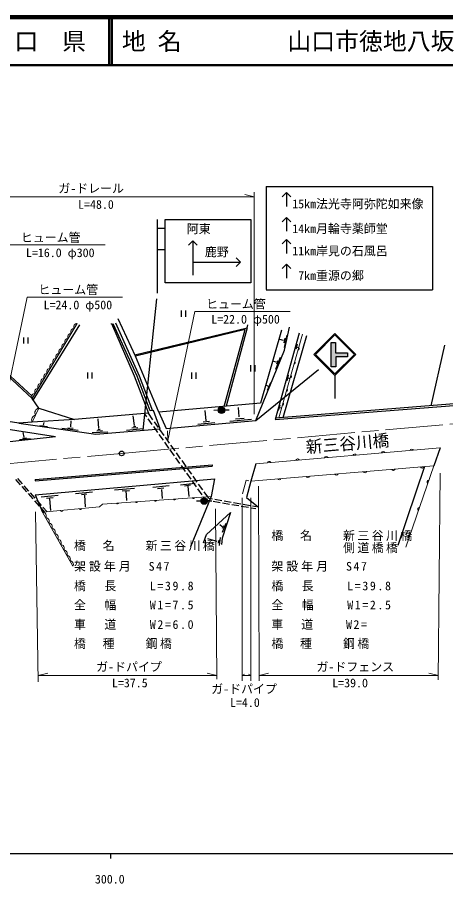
# Model space of a CAD drawing. Units: millimetres, scale not verified. Extents: x 40000 to 680000, y 20000 to 380000.
# Drawn here: x 348484 to 438180, y 198715 to 380000 of the extents above; entities that cross this region are included whole.
import ezdxf
from ezdxf.enums import TextEntityAlignment as Align

# ---------------------------------------------------------------- set-up
doc = ezdxf.new("R2010")
doc.units = ezdxf.units.MM
doc.header["$LTSCALE"] = 1000
doc.linetypes.add('CHAIN', pattern=[18.5, 12, -1.5, 3.5, -1.5])
for name, color, linetype, lineweight in [('M-BGD', 7, 'Continuous', 25), ('M-BMK', 2, 'CHAIN', 13), ('M-BMK-SRVR', 3, 'Continuous', 25), ('M-STR-HTXT', 7, 'Continuous', 13), ('M-STR-STR1', 1, 'Continuous', 13), ('M-STR-STRC', 7, 'Continuous', 25), ('M-TTL', 2, 'Continuous', 140), ('M-TTL-BAND', 7, 'Continuous', 25), ('M-TTL-LINE', 7, 'Continuous', 50)]:
    doc.layers.add(name, color=color, linetype=linetype, lineweight=lineweight)
doc.layers.add('M-TTL-TXT', color=7, linetype='Continuous')
doc.styles.add('ＭＳ ゴシック', font='')
doc.styles.get('ＭＳ ゴシック').set_extended_font_data('MS Gothic')

msp = doc.modelspace()

# ---------------------------------------------------------------- hatches: boundary and pattern name
at = {"layer": 'M-BGD'}
for points in [[(391937, 297834, 0.97359), (390571, 297835, 0.01338), (390571, 297798, 1)], [(388290, 278783, 0.97359), (386925, 278820, 0.01338), (386924, 278783, 1)]]:
    msp.add_hatch(color=256, dxfattribs=at).paths.add_polyline_path(points)
at = {"layer": 'M-STR-STRC'}
for points in [[(415156, 306881), (415156, 308985), (417654, 308985), (417654, 309809), (415120, 309809), (415120, 311931), (414207, 311931), (414207, 306881)], [(415156, 306881), (415156, 308985), (417654, 308985), (417654, 309809), (415120, 309809), (415120, 311931), (414207, 311931), (414207, 306881)], [(415156, 306881), (415156, 308985), (417654, 308985), (417654, 309809), (415120, 309809), (415120, 311931), (414207, 311931), (414207, 306881)], [(415156, 306881), (415156, 308985), (417654, 308985), (417654, 309809), (415120, 309809), (415120, 311931), (414207, 311931), (414207, 306881)], [(415156, 306881), (415156, 308985), (417654, 308985), (417654, 309809), (415120, 309809), (415120, 311931), (414207, 311931), (414207, 306881)], [(414207, 311931), (415120, 311931), (415120, 309809), (417654, 309809), (417654, 308985), (415156, 308985), (415156, 306881), (414207, 306881)]]:
    msp.add_hatch(color=256, dxfattribs=at).paths.add_polyline_path(points)

# ---------------------------------------------------------------- linework, layer by layer
at = {"layer": 'M-BGD'}
for p, q in [((382815, 318634), (382815, 317334)), ((383790, 317334), (383790, 318634)), ((351837, 299919), (361583, 315633)), ((368196, 315807), (368229, 315920)), ((368229, 315920), (372958, 304977)), ((373592, 304927), (368554, 315887)), ((369066, 316058), (374011, 304967)), ((373253, 309099), (369585, 316935)), ((396615, 315040), (396746, 315671)), ((373115, 309394), (396615, 315040)), ((396162, 314658), (373253, 309099)), ((391825, 298583), (396162, 314658)), ((396615, 315040), (392210, 298618)), ((403783, 314518), (399391, 299255)), ((407524, 313923), (402475, 295810)), ((404461, 310370), (405477, 315156)), ((349751, 313019), (349751, 311719)), ((350726, 311719), (350726, 313019)), ((404237, 312403), (403457, 312604)), ((404132, 296237), (409081, 313402)), ((404500, 312850), (404307, 311868)), ((404894, 313481), (404342, 310913)), ((398395, 295607), (404461, 310370)), ((407082, 311613), (406790, 310591)), ((406917, 311035), (407315, 310906)), ((435132, 298712), (438003, 311381)), ((351621, 300247), (342655, 308528)), ((343047, 308564), (351594, 300705)), ((378150, 297370), (373253, 309099)), ((403516, 308842), (402576, 306311)), ((397325, 307186), (397325, 305886)), ((398300, 305886), (398300, 307186)), ((402707, 307836), (402195, 308007)), ((402957, 308125), (402721, 307415)), ((363196, 305698), (363196, 304398)), ((364171, 304398), (364171, 305698)), ((372958, 304977), (375930, 297136)), ((376331, 297644), (373592, 304927)), ((374011, 304967), (376771, 297677)), ((384945, 305655), (384945, 304355)), ((385920, 304355), (385920, 305655)), ((405223, 305103), (404890, 303963)), ((401060, 302781), (400569, 303009)), ((401472, 303491), (400797, 301887)), ((405124, 304550), (405519, 304454)), ((352962, 298211), (351621, 300247)), ((399391, 299255), (378150, 297370)), ((352962, 298211), (360476, 295852)), ((377022, 297697), (376331, 297644)), ((378408, 293918), (377022, 297697)), ((378150, 297370), (379619, 293948)), ((388007, 295544), (387836, 297753)), ((389658, 297810), (390571, 297835)), ((391950, 297871), (392864, 297895)), ((394949, 296372), (394791, 298331)), ((403463, 298846), (403128, 297697)), ((403401, 298382), (403798, 298273)), ((348772, 295095), (341000, 296232)), ((360476, 295852), (351603, 295294)), ((359677, 294278), (359759, 295534)), ((375930, 297136), (360476, 295852)), ((365547, 293962), (365406, 295969)), ((373006, 294566), (372752, 296635)), ((375593, 296402), (375119, 297069)), ((376751, 294771), (375882, 295994)), ((376886, 295790), (375930, 297136)), ((379619, 293948), (398395, 295607)), ((392990, 295505), (397513, 295912)), ((394187, 295965), (396014, 296110)), ((356467, 292223), (341228, 294558)), ((351603, 295294), (348772, 295095)), ((348772, 295095), (364902, 292802)), ((353167, 294611), (354809, 294412)), ((353997, 294634), (354073, 295248)), ((357784, 294021), (361243, 293606)), ((359093, 294114), (360191, 294003)), ((364902, 292802), (378408, 293918)), ((365363, 293769), (365853, 293804)), ((371314, 293646), (374847, 293979)), ((372471, 294067), (373725, 294189)), ((372778, 294391), (373269, 294444)), ((377910, 293141), (377041, 294364)), ((378045, 294160), (377176, 295383)), ((379203, 292530), (378334, 293753)), ((386285, 294900), (389861, 295242)), ((387389, 295347), (388730, 295465)), ((356467, 292223), (341577, 290566)), ((348948, 291626), (351221, 291895)), ((349556, 291906), (350427, 292029)), ((349907, 292134), (349743, 293145)), ((364171, 293155), (367457, 293278)), ((365100, 293471), (366318, 293541)), ((379068, 291511), (378199, 292733)), ((380362, 290900), (379493, 292122)), ((380227, 289880), (379358, 291103)), ((381520, 289269), (380651, 290492)), ((381385, 288250), (380516, 289473)), ((382679, 287639), (381810, 288862)), ((382544, 286620), (381675, 287842)), ((383837, 286009), (382968, 287231)), ((352224, 283272), (389270, 286338)), ((352245, 283023), (389291, 286089)), ((383702, 284989), (382833, 286212)), ((384996, 284378), (384127, 285601)), ((389270, 286338), (389291, 286089)), ((433723, 285982), (428181, 269504)), ((348107, 283324), (349105, 282204)), ((348515, 283485), (349513, 282364)), ((352201, 280055), (389790, 283430)), ((352224, 283272), (352245, 283023)), ((384860, 283359), (383992, 284582)), ((386019, 281729), (385150, 282951)), ((386154, 282748), (385285, 283971)), ((389790, 283430), (389042, 279737)), ((397360, 282963), (396492, 279551)), ((349437, 281830), (350434, 280710)), ((349845, 281991), (350842, 280870)), ((368835, 281101), (373016, 281496)), ((370412, 280884), (371951, 281022)), ((376842, 281713), (380253, 282028)), ((377808, 281417), (379188, 281555)), ((378676, 281220), (378814, 279346)), ((382679, 282206), (385740, 282541)), ((383505, 281998), (384732, 282147)), ((384206, 281927), (384426, 279745)), ((387177, 280098), (386309, 281321)), ((387313, 281118), (386444, 282340)), ((350766, 280336), (351763, 279215)), ((351174, 280497), (352171, 279376)), ((352201, 280055), (353790, 276427)), ((353498, 279675), (357008, 280003)), ((354628, 279372), (355969, 279517)), ((355220, 279254), (355457, 276809)), ((360663, 280358), (364213, 280733)), ((361945, 280155), (363050, 280312)), ((362576, 279997), (362721, 277551)), ((371225, 280957), (371339, 278912)), ((389042, 279737), (384729, 269229)), ((387941, 279024), (387467, 279691)), ((388559, 279364), (387602, 280710)), ((388559, 279364), (389346, 279228)), ((396492, 279551), (398977, 277519)), ((352096, 278842), (353093, 277721)), ((352504, 279003), (353501, 277882)), ((353833, 277508), (354718, 276514)), ((386011, 278819), (386925, 278820)), ((387941, 279024), (388981, 278843)), ((388305, 278819), (389218, 278820)), ((389474, 278758), (390952, 278501)), ((389839, 279143), (391317, 278888)), ((391445, 278416), (392922, 278160)), ((391810, 278803), (393288, 278548)), ((393415, 278074), (394893, 277818)), ((393781, 278463), (395259, 278208)), ((395386, 277733), (396864, 277476)), ((395752, 278123), (397230, 277868)), ((397356, 277391), (398396, 277210)), ((397723, 277782), (398510, 277646)), ((353425, 277348), (354209, 276466)), ((388118, 271811), (393143, 276377)), ((393143, 276377), (391368, 271034)), ((391412, 273389), (390890, 273770)), ((392148, 274080), (391412, 272184)), ((391687, 273601), (391412, 273070)), ((387460, 270037), (388118, 271811)), ((390358, 270300), (388351, 270859)), ((390650, 270593), (390531, 269981)), ((390983, 271178), (390770, 269450)), ((391368, 271034), (391229, 269658))]:
    msp.add_line(p, q, dxfattribs=at)
at = {"layer": 'M-BGD', "lineweight": 13}
for p, q in [((361045, 315912), (351621, 300247)), ((403247, 296167), (408174, 313697)), ((352962, 298211), (351603, 295294)), ((435680, 286144), (429823, 269105)), ((360091, 265147), (353790, 276427))]:
    msp.add_line(p, q, dxfattribs=at)
for points in [[(396992, 283028), (396401, 283157), (395669, 280280)], [(353790, 276427), (365674, 277544), (366292, 278162), (389042, 279737)]]:
    msp.add_lwpolyline(points, dxfattribs=at)
at = {"layer": 'M-BGD'}
for centre in [(391254, 297816), (387607, 278783)]:
    msp.add_circle(centre, 683, dxfattribs=at)
at = {"layer": 'M-BGD', "lineweight": 13}
for centre, radius, start, end in [((360957, 315253), 664, 82.40663, 215.53011), ((359701, 313165), 664, 82.40663, 215.53011), ((360329, 314209), 664, 82.40663, 215.53011), ((359072, 312120), 664, 82.40663, 215.53011), ((357816, 310032), 664, 82.40663, 215.53011), ((358444, 311076), 664, 82.40663, 215.53011), ((407251, 310622), 256, 266.98384, 61.62308), ((356559, 307943), 664, 82.40663, 215.53011), ((357188, 308987), 664, 82.40663, 215.53011), ((355303, 305854), 664, 82.40663, 215.53011), ((355931, 306899), 664, 82.40663, 215.53011), ((406440, 307734), 256, 266.98384, 61.62308), ((354674, 304810), 664, 82.40663, 215.53011), ((405628, 304846), 256, 266.98384, 61.62308), ((353418, 302721), 664, 82.40663, 215.53011), ((354046, 303766), 664, 82.40663, 215.53011), ((352161, 300633), 664, 82.40663, 215.53011), ((352790, 301677), 664, 82.40663, 215.53011), ((404816, 301958), 256, 266.98384, 61.62308), ((404005, 299070), 256, 266.98384, 61.62308), ((353174, 297225), 1009, 102.15557, 207.89563), ((352495, 295766), 1009, 102.15557, 207.89563), ((434640, 282750), 370, 89.95424, 232.10495), ((381442, 279267), 256, 196.64108, 351.28031), ((385432, 279543), 256, 196.64108, 351.28031), ((369471, 278438), 256, 196.64108, 351.28031), ((373461, 278715), 256, 196.64108, 351.28031), ((377451, 278991), 256, 196.64108, 351.28031), ((432690, 277076), 370, 89.95424, 232.10495), ((353825, 275706), 722, 325.65695, 92.71419), ((357768, 276857), 256, 198.04812, 352.68735), ((361750, 277232), 256, 198.04812, 352.68735), ((354455, 274578), 722, 325.65695, 92.71419), ((355085, 273450), 722, 325.65695, 92.71419), ((355715, 272322), 722, 325.65695, 92.71419), ((356345, 271194), 722, 325.65695, 92.71419), ((356975, 270066), 722, 325.65695, 92.71419), ((430739, 271402), 370, 89.95424, 232.10495), ((357605, 268938), 722, 325.65695, 92.71419), ((358235, 267810), 722, 325.65695, 92.71419), ((358865, 266682), 722, 325.65695, 92.71419), ((359495, 265554), 722, 325.65695, 92.71419)]:
    msp.add_arc(centre, radius, start, end, dxfattribs=at)
at = {"layer": 'M-BMK'}
for p, q in [((370330, 288747), (452978, 296124)), ((271016, 279881), (370330, 288747))]:
    msp.add_line(p, q, dxfattribs=at)
at = {"layer": 'M-BMK-SRVR'}
msp.add_circle((370330, 288747), 500, dxfattribs=at)
at = {"layer": 'M-STR-HTXT'}
for p, q in [((398091, 342407), (396091, 342907)), ((398091, 296976), (398091, 343387)), ((337011, 342407), (398091, 342407)), ((346854, 332368), (366854, 332368)), ((343728, 288866), (350541, 321448)), ((350541, 321448), (370541, 321448)), ((379995, 291416), (385648, 318449)), ((385648, 318449), (405648, 318449)), ((379995, 291416), (379915, 293476)), ((436634, 241352), (437034, 284583)), ((399096, 241148), (398994, 281888)), ((395538, 279463), (395538, 241148)), ((397360, 279463), (397360, 241148)), ((352875, 240931), (352299, 276518)), ((390238, 241508), (389972, 277117)), ((352854, 242283), (354854, 242783)), ((352854, 242283), (390232, 242283)), ((390232, 242283), (388232, 242783)), ((395538, 242306), (396038, 242556)), ((397360, 242306), (395538, 242306)), ((397360, 242306), (396860, 242556)), ((399093, 242283), (401093, 242783)), ((399093, 242283), (436643, 242283)), ((436643, 242283), (434643, 242783))]:
    msp.add_line(p, q, dxfattribs=at)
at = {"layer": 'M-STR-STR1', "lineweight": 25}
for p, q in [((440793, 299164), (402559, 296112)), ((402475, 295810), (440763, 298849)), ((437056, 289916), (435680, 286144)), ((398445, 286591), (397360, 282963))]:
    msp.add_line(p, q, dxfattribs=at)
at = {"layer": 'M-STR-STR1'}
for p, q in [((437056, 289916), (398445, 286591)), ((397360, 282963), (435680, 286144))]:
    msp.add_line(p, q, dxfattribs=at)
for centre, start, end in [((419132, 288252), 23.84615, 165.99686), ((425110, 288767), 23.84615, 165.99686), ((431088, 289282), 23.84615, 165.99686), ((401199, 286708), 23.84615, 165.99686), ((407177, 287223), 23.84615, 165.99686), ((413154, 287738), 23.84615, 165.99686), ((421268, 285068), 203.67107, 345.82178), ((427247, 285565), 203.67107, 345.82178), ((433227, 286061), 203.67107, 345.82178), ((403329, 283579), 203.67107, 345.82178), ((409309, 284075), 203.67107, 345.82178), ((415288, 284572), 203.67107, 345.82178)]:
    msp.add_arc(centre, 370, start, end, dxfattribs=at)
at = {"layer": 'M-STR-STRC'}
for p, q in [((400620, 344586), (435428, 344586)), ((400620, 344586), (400620, 323045)), ((435428, 344586), (435428, 322978)), ((404816, 343339), (403909, 342432)), ((404816, 343339), (404816, 340427)), ((404816, 343339), (405723, 342432)), ((377787, 337664), (377787, 322266)), ((379473, 337664), (397355, 337664)), ((379473, 324441), (379473, 337664)), ((397355, 337664), (397355, 324441)), ((404816, 338147), (403909, 337240)), ((404816, 338147), (404816, 335235)), ((404816, 338147), (405723, 337240)), ((379473, 335800), (377787, 335800)), ((385241, 333227), (384334, 332320)), ((385241, 333227), (385241, 326038)), ((385241, 333227), (386149, 332320)), ((404816, 333481), (403909, 332573)), ((404816, 333481), (404816, 330569)), ((404816, 333481), (405723, 332573)), ((379473, 331319), (377787, 331319)), ((385241, 328789), (395250, 328789)), ((395250, 328789), (394343, 329697)), ((395250, 328789), (394343, 327882)), ((404816, 328333), (403909, 327426)), ((404816, 328333), (404816, 325421)), ((404816, 328333), (405723, 327426)), ((397355, 324441), (379473, 324441)), ((400620, 322978), (435428, 322978)), ((377650, 321105), (374750, 293616)), ((410568, 309459), (414980, 313871)), ((414980, 313871), (419392, 309459)), ((410907, 309459), (414980, 313532)), ((414207, 311931), (415120, 311931)), ((414207, 306881), (414207, 311931)), ((414980, 313532), (419053, 309459)), ((415120, 311931), (415120, 309809)), ((414980, 305047), (410568, 309459)), ((414980, 305386), (410907, 309459)), ((419392, 309459), (414980, 305047)), ((419053, 309459), (414980, 305386)), ((415120, 309809), (417654, 309809)), ((417654, 308985), (415156, 308985)), ((415156, 308985), (415156, 306881)), ((417654, 309809), (417654, 308985)), ((415156, 306881), (414207, 306881)), ((398395, 295607), (411569, 306320)), ((414980, 305047), (414980, 300204))]:
    msp.add_line(p, q, dxfattribs=at)
at = {"layer": 'M-TTL'}
msp.add_line((680000, 380000), (40000, 380000), dxfattribs=at)
at = {"layer": 'M-TTL-BAND'}
for p, q in [((40000, 205000), (579000, 205000)), ((368000, 205000), (368000, 204000))]:
    msp.add_line(p, q, dxfattribs=at)
at = {"layer": 'M-TTL-LINE'}
for p, q in [((367750, 380000), (367750, 370000)), ((368250, 380000), (368250, 370000)), ((40000, 370000), (680000, 370000))]:
    msp.add_line(p, q, dxfattribs=at)

# ---------------------------------------------------------------- texts
at = {"layer": 'M-BGD', "style": 'ＭＳ ゴシック'}
msp.add_text('新三谷川橋', height=2566, rotation=4.922, dxfattribs=at).set_placement((409078, 288023), align=Align.BOTTOM_LEFT)
at = {"layer": 'M-STR-HTXT', "style": 'ＭＳ ゴシック'}
for s, p in [('ガ-ドレール', (357069, 342736)), ('L=48.0', (361206, 339379)), ('ヒューム管', (349212, 332444)), ('L=16.0 φ300', (350294, 329277)), ('ヒューム管', (352900, 321525)), ('ヒューム管', (388007, 318526)), ('L=24.0 φ500', (353982, 318358)), ('L=22.0 φ500', (389089, 315359)), ('ガ-ドパイプ', (365003, 242612)), ('ガ-ドフェンス', (411130, 242612)), ('L=37.5', (368297, 239256)), ('L=39.0', (414424, 239256)), ('ガ-ドパイプ', (389089, 237986)), ('L=4.0', (393018, 235151))]:
    msp.add_text(s, height=1833, dxfattribs=at).set_placement(p, align=Align.BOTTOM_LEFT)
at = {"layer": 'M-STR-HTXT', "char_height": 1833, "attachment_point": 7, "style": 'ＭＳ ゴシック'}
for s, insert in [('\\T1.2;橋\u3000名\u3000\u3000新三谷川橋', (401684, 270408)), ('\\T1.2;橋\u3000名\u3000\u3000新三谷川橋', (360350, 268291)), ('\\T1.2;\u3000\u3000\u3000\u3000\u3000側道橋橋', (401684, 267869)), ('\\T1.25;架設年月\u3000S47', (360350, 263995)), ('\\T1.25;架設年月\u3000S47', (401684, 263995)), ('\\T1.27;橋\u3000長\u3000\u3000L=39.8', (360350, 259897)), ('\\T1.27;橋\u3000長\u3000\u3000L=39.8', (401684, 259897)), ('\\T1.27;全\u3000幅\u3000\u3000W1=7.5', (360350, 255917)), ('\\T1.27;全\u3000幅\u3000\u3000W1=2.5', (401684, 255917)), ('\\T1.27;車\u3000道\u3000\u3000W2=6.0', (360350, 251819)), ('\\T1.25;車\u3000道\u3000\u3000W2=', (401684, 251819)), ('\\T1.2;橋\u3000種\u3000\u3000鋼橋', (360350, 247839)), ('\\T1.2;橋\u3000種\u3000\u3000鋼橋', (401684, 247839))]:
    msp.add_mtext(s, dxfattribs=dict(at, insert=insert))
at = {"layer": 'M-STR-STRC', "style": 'ＭＳ ゴシック'}
for s, p in [('15km法光寺阿弥陀如来像', (406049, 339490)), ('阿東', (383979, 334272)), ('14km月輪寺薬師堂', (406049, 334298)), ('鹿野', (387751, 329435)), ('11km岸見の石風呂', (406049, 329632)), (' 7km重源の郷', (406049, 324484))]:
    msp.add_text(s, height=1833, dxfattribs=at).set_placement(p, align=Align.BOTTOM_LEFT)
at = {"layer": 'M-TTL-BAND', "style": 'ＭＳ ゴシック'}
msp.add_text('300.0', height=1833, dxfattribs=at).set_placement((367844, 198195), align=Align.BOTTOM_CENTER)
at = {"layer": 'M-TTL-TXT', "style": 'ＭＳ ゴシック'}
msp.add_text('山\u3000口\u3000県', height=3666, dxfattribs=at).set_placement((350375, 375000), align=Align.MIDDLE_CENTER)
for s, p in [('地 名', (370380, 375000)), ('山口市徳地八坂', (405024, 375000))]:
    msp.add_text(s, height=3666, dxfattribs=at).set_placement(p, align=Align.MIDDLE_LEFT)

doc.saveas('drawing.dxf')
